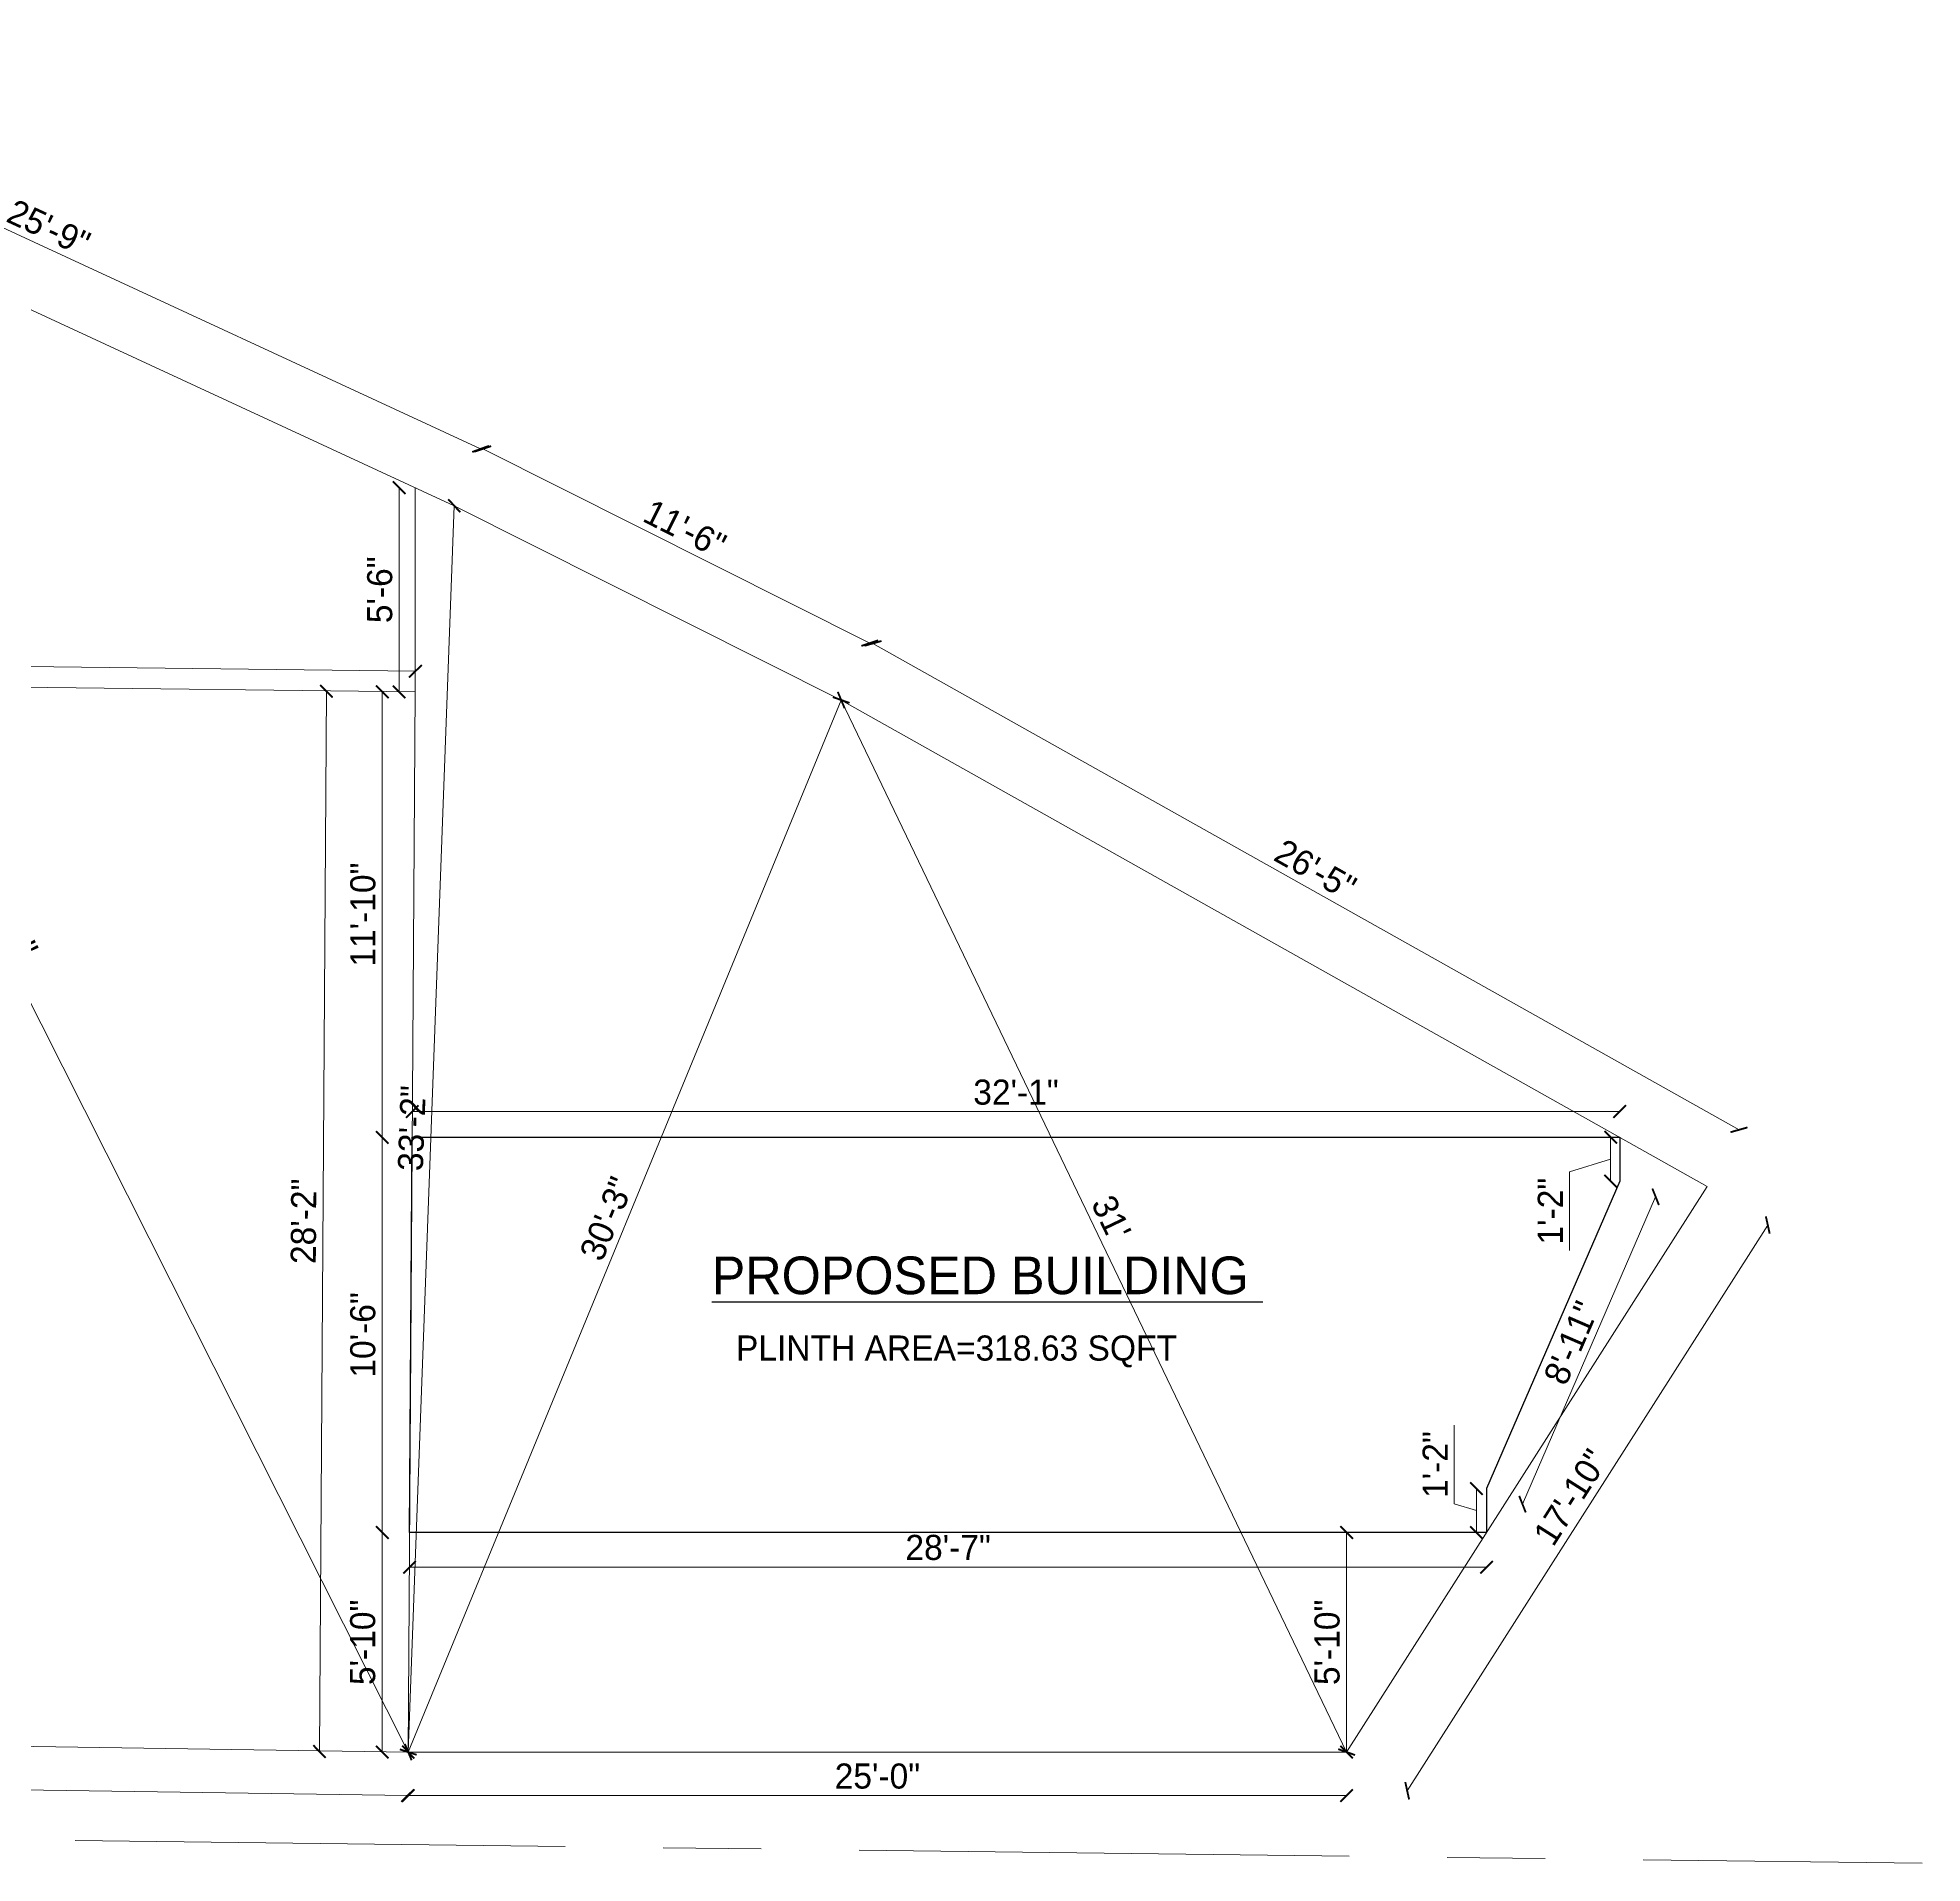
# Model space of a CAD drawing. Header units: inches. Extents: x 29905 to 48558, y -571 to 4919.
# Drawn here: x 42599 to 43200, y 1397 to 1979 of the extents above; entities that cross this region are included whole.
import ezdxf

# ---------------------------------------------------------------- set-up
doc = ezdxf.new("R2010")
doc.units = ezdxf.units.IN
doc.header["$LTSCALE"] = 5
doc.header["$MEASUREMENT"] = 0
doc.linetypes.add('CENTER', pattern=[2, 1.25, -0.25, 0.25, -0.25])
doc.layers.add('A-WALL', color=7, linetype='Continuous', lineweight=9)
doc.layers.add('DOOR', color=62, linetype='Continuous', lineweight=0)
doc.layers.add('DIM', color=5, linetype='Continuous')
doc.layers.add('TEXT', color=6, linetype='Continuous')
doc.styles.add('tt', font='stylu.ttf', dxfattribs={"height": 8})
doc.dimstyles.new('Copy(2) of STANDARD', dxfattribs={"dimtxt": 2, "dimasz": 4, "dimexe": 0, "dimexo": 0, "dimgap": 2, "dimtad": 1, "dimdec": 0, "dimzin": 0, "dimdsep": 46, "dimlunit": 3, "dimtxsty": 'tt', "dimblk": 'ARCHTICK', "dimcen": 0.0505, "dimse1": 1, "dimse2": 1, "dimclrd": 5, "dimclre": 5, "dimclrt": 7, "dimadec": 1, "dimazin": 0, "dimtm": 1e-09, "dimtfac": 1, "dimtdec": 0, "dimtofl": 0, "dimtmove": 1, "dimatfit": 3, "dimfxl": 1, "dimtolj": 2, "dimtzin": 0, "dimlwd": 13, "dimarcsym": 0})

# ---------------------------------------------------------------- blocks, each defined once
blk = doc.blocks.new('_ArchTick')
at = {"color": 0, "linetype": 'ByBlock', "const_width": 0.15}
blk.add_lwpolyline([(-0.5, -0.5), (0.5, 0.5)], dxfattribs=at)
blk = doc.blocks.new('*D1495')
at = {"layer": 'Defpoints', "color": 0, "ltscale": 5, "transparency": 16777216}
for p in [(42460, 1977.74), (42451.62, 1959.63, -58.17), (42732.1, 1829.78, -58.17)]:
    blk.add_point(p, dxfattribs=at)
at = {"layer": 'DIM', "color": 5, "lineweight": 13, "ltscale": 5, "transparency": 16777216}
blk.add_line((42740.48, 1847.89), (42460, 1977.74), dxfattribs=at)
at = {"layer": 'DIM', "color": 5, "lineweight": 13, "ltscale": 5, "transparency": 16777216, "xscale": 4, "yscale": 4, "zscale": 4}
for p, rotation in [((42460, 1977.74), 155.1576801813038), ((42740.48, 1847.89), 335.1576801813039)]:
    blk.add_blockref('_ArchTick', p, dxfattribs=dict(at, rotation=rotation))
at = {"layer": 'DIM', "color": 7, "ltscale": 5, "transparency": 16777216, "insert": (42602.83, 1918.41), "char_height": 8, "attachment_point": 5, "rotation": 335.15768, "style": 'tt'}
blk.add_mtext('\\A2;25\'-9"', dxfattribs=at)
blk = doc.blocks.new('*D1496')
at = {"layer": 'Defpoints', "color": 0, "ltscale": 5, "transparency": 16777216}
for p in [(42741.2, 1847.91), (42732.1, 1829.78, -58.17), (42855.46, 1767.85, -58.17)]:
    blk.add_point(p, dxfattribs=at)
at = {"layer": 'DIM', "color": 5, "lineweight": 13, "ltscale": 5, "transparency": 16777216}
blk.add_line((42864.56, 1785.98), (42741.2, 1847.91), dxfattribs=at)
at = {"layer": 'DIM', "color": 5, "lineweight": 13, "ltscale": 5, "transparency": 16777216, "xscale": 4, "yscale": 4, "zscale": 4}
for p, rotation in [((42741.2, 1847.91), 153.3431404319543), ((42864.56, 1785.98), 333.3431404319542)]:
    blk.add_blockref('_ArchTick', p, dxfattribs=dict(at, rotation=rotation))
at = {"layer": 'DIM', "color": 7, "ltscale": 5, "transparency": 16777216, "insert": (42805.64, 1822.44), "char_height": 8, "attachment_point": 5, "rotation": 333.34314, "style": 'tt'}
blk.add_mtext('\\A2;11\'-6"', dxfattribs=at)
blk = doc.blocks.new('*D1497')
at = {"layer": 'Defpoints', "color": 0, "ltscale": 5, "transparency": 16777216}
for p in [(42865.6, 1785.9), (42855.46, 1767.85, -58.17), (43131.55, 1612.78, -58.17)]:
    blk.add_point(p, dxfattribs=at)
at = {"layer": 'DIM', "color": 5, "lineweight": 13, "ltscale": 5, "transparency": 16777216}
blk.add_line((43141.69, 1630.83), (42865.6, 1785.9), dxfattribs=at)
at = {"layer": 'DIM', "color": 5, "lineweight": 13, "ltscale": 5, "transparency": 16777216, "xscale": 4, "yscale": 4, "zscale": 4}
for p, rotation in [((42865.6, 1785.9), 150.6791819765447), ((43141.69, 1630.83), 330.6791819765446)]:
    blk.add_blockref('_ArchTick', p, dxfattribs=dict(at, rotation=rotation))
at = {"layer": 'DIM', "color": 7, "ltscale": 5, "transparency": 16777216, "insert": (43006.67, 1713.75), "char_height": 8, "attachment_point": 5, "rotation": 330.67918, "style": 'tt'}
blk.add_mtext('\\A2;26\'-5"', dxfattribs=at)
blk = doc.blocks.new('*D1499')
at = {"layer": 'Defpoints', "color": 0, "ltscale": 5, "transparency": 16777216}
for p in [(42141.49, 1441.09, -58.17), (42717.43, 1432.45, -58.17), (42717.22, 1418.56)]:
    blk.add_point(p, dxfattribs=at)
at = {"layer": 'DIM', "color": 5, "lineweight": 13, "ltscale": 5, "transparency": 16777216}
blk.add_line((42141.28, 1427.2), (42717.22, 1418.56), dxfattribs=at)
at = {"layer": 'DIM', "color": 5, "lineweight": 13, "ltscale": 5, "transparency": 16777216, "xscale": 4, "yscale": 4, "zscale": 4}
for p, rotation in [((42141.28, 1427.2), 179.1401444559383), ((42717.22, 1418.56), 359.1401444559383)]:
    blk.add_blockref('_ArchTick', p, dxfattribs=dict(at, rotation=rotation))
at = {"layer": 'DIM', "color": 7, "ltscale": 5, "transparency": 16777216, "insert": (42429.34, 1429.06), "char_height": 8, "attachment_point": 5, "rotation": 359.14014, "style": 'tt'}
blk.add_mtext("\\A2;48'", dxfattribs=at)
blk = doc.blocks.new('*D1500')
at = {"layer": 'Defpoints', "color": 0, "ltscale": 5, "transparency": 16777216}
for p in [(42717.43, 1432.45, -58.17), (43016.6, 1432.45, -58.17), (43016.6, 1418.56)]:
    blk.add_point(p, dxfattribs=at)
at = {"layer": 'DIM', "color": 5, "lineweight": 13, "ltscale": 5, "transparency": 16777216}
blk.add_line((42717.43, 1418.56), (43016.6, 1418.56), dxfattribs=at)
at = {"layer": 'DIM', "color": 5, "lineweight": 13, "ltscale": 5, "transparency": 16777216, "xscale": 4, "yscale": 4, "zscale": 4, "rotation": 180}
blk.add_blockref('_ArchTick', (42717.43, 1418.56), dxfattribs=at)
at = {"layer": 'DIM', "color": 5, "lineweight": 13, "ltscale": 5, "transparency": 16777216, "xscale": 4, "yscale": 4, "zscale": 4}
blk.add_blockref('_ArchTick', (43016.6, 1418.56), dxfattribs=at)
at = {"layer": 'DIM', "color": 7, "ltscale": 5, "transparency": 16777216, "insert": (42867.01, 1424.76), "char_height": 8, "attachment_point": 5, "style": 'tt'}
blk.add_mtext('\\A2;25\'-0"', dxfattribs=at)
blk = doc.blocks.new('*D1501')
at = {"layer": 'Defpoints', "color": 0, "ltscale": 5, "transparency": 16777216}
for p in [(43131.55, 1612.78, -58.17), (43150.86, 1600.48), (43016.6, 1432.45, -58.17)]:
    blk.add_point(p, dxfattribs=at)
at = {"layer": 'DIM', "color": 5, "lineweight": 13, "ltscale": 5, "transparency": 16777216}
blk.add_line((43035.9, 1420.14), (43150.86, 1600.48), dxfattribs=at)
at = {"layer": 'DIM', "color": 5, "lineweight": 13, "ltscale": 5, "transparency": 16777216, "xscale": 4, "yscale": 4, "zscale": 4}
for p, rotation in [((43150.86, 1600.48), 57.48404716702264), ((43035.9, 1420.14), 237.4840471670226)]:
    blk.add_blockref('_ArchTick', p, dxfattribs=dict(at, rotation=rotation))
at = {"layer": 'DIM', "color": 7, "ltscale": 5, "transparency": 16777216, "insert": (43088.05, 1513.7), "char_height": 8, "attachment_point": 5, "rotation": 57.48405, "style": 'tt'}
blk.add_mtext('\\A2;17\'-10"', dxfattribs=at)
blk = doc.blocks.new('*D1536')
at = {"layer": 'Defpoints', "color": 0, "ltscale": 5, "transparency": 16777216}
for p in [(42341.24, 1781.52), (42341.16, 1774.94, -58.17), (42719.63, 1770.44, -58.17)]:
    blk.add_point(p, dxfattribs=at)
at = {"layer": 'DIM', "color": 5, "lineweight": 13, "ltscale": 5, "transparency": 16777216}
blk.add_line((42719.71, 1777.02), (42341.24, 1781.52), dxfattribs=at)
at = {"layer": 'DIM', "color": 5, "lineweight": 13, "ltscale": 5, "transparency": 16777216, "xscale": 4, "yscale": 4, "zscale": 4}
for p, rotation in [((42341.24, 1781.52), 179.3189926732725), ((42719.71, 1777.02), 359.3189926732724)]:
    blk.add_blockref('_ArchTick', p, dxfattribs=dict(at, rotation=rotation))
at = {"layer": 'DIM', "color": 7, "ltscale": 5, "transparency": 16777216, "insert": (42530.55, 1785.56), "char_height": 8, "attachment_point": 5, "rotation": 359.31899, "style": 'tt'}
blk.add_mtext('\\A2;31\'-7"', dxfattribs=at)
blk = doc.blocks.new('*D1539')
at = {"layer": 'Defpoints', "color": 0, "ltscale": 5, "transparency": 16777216}
for p in [(42714.55, 1835.55), (42719.63, 1835.55, -58.17), (42719.63, 1770.44, -58.17)]:
    blk.add_point(p, dxfattribs=at)
at = {"layer": 'DIM', "color": 5, "lineweight": 13, "ltscale": 5, "transparency": 16777216}
blk.add_line((42714.55, 1770.44), (42714.55, 1835.55), dxfattribs=at)
at = {"layer": 'DIM', "color": 5, "lineweight": 13, "ltscale": 5, "transparency": 16777216, "xscale": 4, "yscale": 4, "zscale": 4}
for p, rotation in [((42714.55, 1835.55), 90), ((42714.55, 1770.44), 270)]:
    blk.add_blockref('_ArchTick', p, dxfattribs=dict(at, rotation=rotation))
at = {"layer": 'DIM', "color": 7, "ltscale": 5, "transparency": 16777216, "insert": (42708.38, 1802.99), "char_height": 8, "attachment_point": 5, "rotation": 90, "style": 'tt'}
blk.add_mtext('\\A2;5\'-6"', dxfattribs=at)
blk = doc.blocks.new('*D1540')
at = {"layer": 'Defpoints', "color": 0, "ltscale": 5, "transparency": 16777216}
for p in [(42691.34, 1770.62), (42719.63, 1770.44, -58.17), (42717.43, 1432.45, -58.17)]:
    blk.add_point(p, dxfattribs=at)
at = {"layer": 'DIM', "color": 5, "lineweight": 13, "ltscale": 5, "transparency": 16777216}
blk.add_line((42689.13, 1432.63), (42691.34, 1770.62), dxfattribs=at)
at = {"layer": 'DIM', "color": 5, "lineweight": 13, "ltscale": 5, "transparency": 16777216, "xscale": 4, "yscale": 4, "zscale": 4}
for p, rotation in [((42691.34, 1770.62), 89.62590714723008), ((42689.13, 1432.63), 269.6259071472301)]:
    blk.add_blockref('_ArchTick', p, dxfattribs=dict(at, rotation=rotation))
at = {"layer": 'DIM', "color": 7, "ltscale": 5, "transparency": 16777216, "insert": (42684.1, 1601.67), "char_height": 8, "attachment_point": 5, "rotation": 89.62591, "style": 'tt'}
blk.add_mtext('\\A2;28\'-2"', dxfattribs=at)
blk = doc.blocks.new('*D1541')
at = {"layer": 'Defpoints', "color": 0, "ltscale": 5, "transparency": 16777216}
for p in [(42709.16, 1628.44), (42718.71, 1628.44, -58.17), (42717.88, 1502.44, -58.17)]:
    blk.add_point(p, dxfattribs=at)
at = {"layer": 'DIM', "color": 5, "lineweight": 13, "ltscale": 5, "transparency": 16777216}
blk.add_line((42709.16, 1502.44), (42709.16, 1628.44), dxfattribs=at)
at = {"layer": 'DIM', "color": 5, "lineweight": 13, "ltscale": 5, "transparency": 16777216, "xscale": 4, "yscale": 4, "zscale": 4}
for p, rotation in [((42709.16, 1628.44), 90), ((42709.16, 1502.44), 270)]:
    blk.add_blockref('_ArchTick', p, dxfattribs=dict(at, rotation=rotation))
at = {"layer": 'DIM', "color": 7, "ltscale": 5, "transparency": 16777216, "insert": (42702.98, 1565.44), "char_height": 8, "attachment_point": 5, "rotation": 90, "style": 'tt'}
blk.add_mtext('\\A2;10\'-6"', dxfattribs=at)
blk = doc.blocks.new('*D1542')
at = {"layer": 'Defpoints', "color": 0, "ltscale": 5, "transparency": 16777216}
for p in [(42717.88, 1502.44, -58.17), (42709.16, 1432.45), (42717.43, 1432.45, -58.17)]:
    blk.add_point(p, dxfattribs=at)
at = {"layer": 'DIM', "color": 5, "lineweight": 13, "ltscale": 5, "transparency": 16777216}
blk.add_line((42709.16, 1502.44), (42709.16, 1432.45), dxfattribs=at)
at = {"layer": 'DIM', "color": 5, "lineweight": 13, "ltscale": 5, "transparency": 16777216, "xscale": 4, "yscale": 4, "zscale": 4}
for p, rotation in [((42709.16, 1502.44), 90), ((42709.16, 1432.45), 270)]:
    blk.add_blockref('_ArchTick', p, dxfattribs=dict(at, rotation=rotation))
at = {"layer": 'DIM', "color": 7, "ltscale": 5, "transparency": 16777216, "insert": (42702.95, 1467.44), "char_height": 8, "attachment_point": 5, "rotation": 90, "style": 'tt'}
blk.add_mtext('\\A2;5\'-10"', dxfattribs=at)
blk = doc.blocks.new('*D1543')
at = {"layer": 'Defpoints', "color": 0, "ltscale": 5, "transparency": 16777216}
for p in [(42709.16, 1770.44), (42719.63, 1770.44, -58.17), (42718.71, 1628.44, -58.17)]:
    blk.add_point(p, dxfattribs=at)
at = {"layer": 'DIM', "color": 5, "lineweight": 13, "ltscale": 5, "transparency": 16777216}
blk.add_line((42709.16, 1628.44), (42709.16, 1770.44), dxfattribs=at)
at = {"layer": 'DIM', "color": 5, "lineweight": 13, "ltscale": 5, "transparency": 16777216, "xscale": 4, "yscale": 4, "zscale": 4}
for p, rotation in [((42709.16, 1770.44), 90), ((42709.16, 1628.44), 270)]:
    blk.add_blockref('_ArchTick', p, dxfattribs=dict(at, rotation=rotation))
at = {"layer": 'DIM', "color": 7, "ltscale": 5, "transparency": 16777216, "insert": (42703.01, 1699.44), "char_height": 8, "attachment_point": 5, "rotation": 90, "style": 'tt'}
blk.add_mtext('\\A2;11\'-10"', dxfattribs=at)
blk = doc.blocks.new('*D1544')
at = {"layer": 'Defpoints', "color": 0, "ltscale": 5, "transparency": 16777216}
for p in [(43103.67, 1636.65), (42718.71, 1628.44), (43103.67, 1628.44)]:
    blk.add_point(p, dxfattribs=at)
at = {"layer": 'DIM', "color": 5, "lineweight": 13, "ltscale": 5, "transparency": 16777216}
blk.add_line((42718.71, 1636.65), (43103.67, 1636.65), dxfattribs=at)
at = {"layer": 'DIM', "color": 5, "lineweight": 13, "ltscale": 5, "transparency": 16777216, "xscale": 4, "yscale": 4, "zscale": 4, "rotation": 180}
blk.add_blockref('_ArchTick', (42718.71, 1636.65), dxfattribs=at)
at = {"layer": 'DIM', "color": 5, "lineweight": 13, "ltscale": 5, "transparency": 16777216, "xscale": 4, "yscale": 4, "zscale": 4}
blk.add_blockref('_ArchTick', (43103.67, 1636.65), dxfattribs=at)
at = {"layer": 'DIM', "color": 7, "ltscale": 5, "transparency": 16777216, "insert": (42911.19, 1642.79), "char_height": 8, "attachment_point": 5, "style": 'tt'}
blk.add_mtext('\\A2;32\'-1"', dxfattribs=at)
blk = doc.blocks.new('*D1545')
at = {"layer": 'Defpoints', "color": 0, "ltscale": 5, "transparency": 16777216}
for p in [(43103.67, 1628.44), (43100.77, 1614.44), (43103.67, 1614.44)]:
    blk.add_point(p, dxfattribs=at)
at = {"layer": 'DIM', "color": 5, "lineweight": 13, "ltscale": 5, "transparency": 16777216}
for p, q in [((43100.77, 1628.44), (43100.77, 1614.44)), ((43100.77, 1621.44), (43087.61, 1617.45)), ((43087.61, 1617.45), (43087.61, 1592.35))]:
    blk.add_line(p, q, dxfattribs=at)
at = {"layer": 'DIM', "color": 5, "lineweight": 13, "ltscale": 5, "transparency": 16777216, "xscale": 4, "yscale": 4, "zscale": 4}
for p, rotation in [((43100.77, 1628.44), 90), ((43100.77, 1614.44), 270)]:
    blk.add_blockref('_ArchTick', p, dxfattribs=dict(at, rotation=rotation))
at = {"layer": 'DIM', "color": 7, "ltscale": 5, "transparency": 16777216, "insert": (43081.53, 1604.9), "char_height": 8, "attachment_point": 5, "rotation": 90, "style": 'tt'}
blk.add_mtext('\\A2;1\'-2"', dxfattribs=at)
blk = doc.blocks.new('*D1546')
at = {"layer": 'Defpoints', "color": 0, "ltscale": 5, "transparency": 16777216}
for p in [(43103.67, 1614.44), (43061.22, 1516.44), (43072.66, 1511.48)]:
    blk.add_point(p, dxfattribs=at)
at = {"layer": 'DIM', "color": 5, "lineweight": 13, "ltscale": 5, "transparency": 16777216}
blk.add_line((43115.11, 1609.48), (43072.66, 1511.48), dxfattribs=at)
at = {"layer": 'DIM', "color": 5, "lineweight": 13, "ltscale": 5, "transparency": 16777216, "xscale": 4, "yscale": 4, "zscale": 4}
for p, rotation in [((43115.11, 1609.48), 66.57772555762529), ((43072.66, 1511.48), 246.5777255576253)]:
    blk.add_blockref('_ArchTick', p, dxfattribs=dict(at, rotation=rotation))
at = {"layer": 'DIM', "color": 7, "ltscale": 5, "transparency": 16777216, "insert": (43088.25, 1562.92), "char_height": 8, "attachment_point": 5, "rotation": 66.57773, "style": 'tt'}
blk.add_mtext('\\A2;8\'-11"', dxfattribs=at)
blk = doc.blocks.new('*D1547')
at = {"layer": 'Defpoints', "color": 0, "ltscale": 5, "transparency": 16777216}
for p in [(43061.22, 1516.44), (43057.98, 1502.44), (43061.22, 1502.44)]:
    blk.add_point(p, dxfattribs=at)
at = {"layer": 'DIM', "color": 5, "lineweight": 13, "ltscale": 5, "transparency": 16777216}
for p, q in [((43050.9, 1511.56), (43050.9, 1536.67)), ((43057.98, 1516.44), (43057.98, 1502.44)), ((43057.98, 1509.44), (43050.9, 1511.56))]:
    blk.add_line(p, q, dxfattribs=at)
at = {"layer": 'DIM', "color": 5, "lineweight": 13, "ltscale": 5, "transparency": 16777216, "xscale": 4, "yscale": 4, "zscale": 4}
for p, rotation in [((43057.98, 1516.44), 90), ((43057.98, 1502.44), 270)]:
    blk.add_blockref('_ArchTick', p, dxfattribs=dict(at, rotation=rotation))
at = {"layer": 'DIM', "color": 7, "ltscale": 5, "transparency": 16777216, "insert": (43044.82, 1524.12), "char_height": 8, "attachment_point": 5, "rotation": 90, "style": 'tt'}
blk.add_mtext('\\A2;1\'-2"', dxfattribs=at)
blk = doc.blocks.new('*D1548')
at = {"layer": 'Defpoints', "color": 0, "ltscale": 5, "transparency": 16777216}
for p in [(42717.88, 1502.44), (43061.22, 1502.44), (42717.88, 1491.37)]:
    blk.add_point(p, dxfattribs=at)
at = {"layer": 'DIM', "color": 5, "lineweight": 13, "ltscale": 5, "transparency": 16777216}
blk.add_line((43061.22, 1491.37), (42717.88, 1491.37), dxfattribs=at)
at = {"layer": 'DIM', "color": 5, "lineweight": 13, "ltscale": 5, "transparency": 16777216, "xscale": 4, "yscale": 4, "zscale": 4, "rotation": 180}
blk.add_blockref('_ArchTick', (42717.88, 1491.37), dxfattribs=at)
at = {"layer": 'DIM', "color": 5, "lineweight": 13, "ltscale": 5, "transparency": 16777216, "xscale": 4, "yscale": 4, "zscale": 4}
blk.add_blockref('_ArchTick', (43061.22, 1491.37), dxfattribs=at)
at = {"layer": 'DIM', "color": 7, "ltscale": 5, "transparency": 16777216, "insert": (42889.55, 1497.65), "char_height": 8, "attachment_point": 5, "style": 'tt'}
blk.add_mtext('\\A2;28\'-7"', dxfattribs=at)
blk = doc.blocks.new('*D1549')
at = {"layer": 'Defpoints', "color": 0, "ltscale": 5, "transparency": 16777216}
for p in [(43016.6, 1502.44), (43016.6, 1502.44), (43016.6, 1432.45, -58.17)]:
    blk.add_point(p, dxfattribs=at)
at = {"layer": 'DIM', "color": 5, "lineweight": 13, "ltscale": 5, "transparency": 16777216}
blk.add_line((43016.6, 1432.45), (43016.6, 1502.44), dxfattribs=at)
at = {"layer": 'DIM', "color": 5, "lineweight": 13, "ltscale": 5, "transparency": 16777216, "xscale": 4, "yscale": 4, "zscale": 4}
for p, rotation in [((43016.6, 1502.44), 90), ((43016.6, 1432.45), 270)]:
    blk.add_blockref('_ArchTick', p, dxfattribs=dict(at, rotation=rotation))
at = {"layer": 'DIM', "color": 7, "ltscale": 5, "transparency": 16777216, "insert": (43010.4, 1467.44), "char_height": 8, "attachment_point": 5, "rotation": 90, "style": 'tt'}
blk.add_mtext('\\A2;5\'-10"', dxfattribs=at)
blk = doc.blocks.new('*D1550')
at = {"layer": 'Defpoints', "color": 0, "ltscale": 5, "transparency": 16777216}
for p in [(42451.62, 1959.63, -58.17), (42717.43, 1432.45, -58.17), (42717.43, 1432.45)]:
    blk.add_point(p, dxfattribs=at)
at = {"layer": 'DIM', "color": 5, "lineweight": 13, "ltscale": 5, "transparency": 16777216}
blk.add_line((42451.62, 1959.63), (42717.43, 1432.45), dxfattribs=at)
at = {"layer": 'DIM', "color": 5, "lineweight": 13, "ltscale": 5, "transparency": 16777216, "xscale": 4, "yscale": 4, "zscale": 4}
for p, rotation in [((42451.62, 1959.63), 116.757650524595), ((42717.43, 1432.45), 296.757650524595)]:
    blk.add_blockref('_ArchTick', p, dxfattribs=dict(at, rotation=rotation))
at = {"layer": 'DIM', "color": 7, "ltscale": 5, "transparency": 16777216, "insert": (42590.04, 1698.82), "char_height": 8, "attachment_point": 5, "rotation": 296.75765, "style": 'tt'}
blk.add_mtext('\\A2;49\'-2"', dxfattribs=at)
blk = doc.blocks.new('*D1551')
at = {"layer": 'Defpoints', "color": 0, "ltscale": 5, "transparency": 16777216}
for p in [(42855.46, 1767.85, -58.17), (42855.46, 1767.85), (42717.43, 1432.45)]:
    blk.add_point(p, dxfattribs=at)
at = {"layer": 'DIM', "color": 5, "lineweight": 13, "ltscale": 5, "transparency": 16777216}
blk.add_line((42717.43, 1432.45), (42855.46, 1767.85), dxfattribs=at)
at = {"layer": 'DIM', "color": 5, "lineweight": 13, "ltscale": 5, "transparency": 16777216, "xscale": 4, "yscale": 4, "zscale": 4}
for p, rotation in [((42855.46, 1767.85), 67.63045280318387), ((42717.43, 1432.45), 247.6304528031839)]:
    blk.add_blockref('_ArchTick', p, dxfattribs=dict(at, rotation=rotation))
at = {"layer": 'DIM', "color": 7, "ltscale": 5, "transparency": 16777216, "insert": (42780.74, 1602.5), "char_height": 8, "attachment_point": 5, "rotation": 67.63045, "style": 'tt'}
blk.add_mtext('\\A2;30\'-3"', dxfattribs=at)
blk = doc.blocks.new('*D1552')
at = {"layer": 'Defpoints', "color": 0, "ltscale": 5, "transparency": 16777216}
for p in [(42855.46, 1767.85), (43016.6, 1432.45), (43016.6, 1432.45)]:
    blk.add_point(p, dxfattribs=at)
at = {"layer": 'DIM', "color": 5, "lineweight": 13, "ltscale": 5, "transparency": 16777216}
blk.add_line((42855.46, 1767.85), (43016.6, 1432.45), dxfattribs=at)
at = {"layer": 'DIM', "color": 5, "lineweight": 13, "ltscale": 5, "transparency": 16777216, "xscale": 4, "yscale": 4, "zscale": 4}
for p, rotation in [((42855.46, 1767.85), 115.661332565783), ((43016.6, 1432.45), 295.661332565783)]:
    blk.add_blockref('_ArchTick', p, dxfattribs=dict(at, rotation=rotation))
at = {"layer": 'DIM', "color": 7, "ltscale": 5, "transparency": 16777216, "insert": (42941.57, 1602.81), "char_height": 8, "attachment_point": 5, "rotation": 295.66133, "style": 'tt'}
blk.add_mtext("\\A2;31'", dxfattribs=at)
blk = doc.blocks.new('*D1553')
at = {"layer": 'Defpoints', "color": 0, "ltscale": 5, "transparency": 16777216}
for p in [(42732.1, 1829.78, -58.17), (42717.43, 1432.45), (42717.43, 1432.45)]:
    blk.add_point(p, dxfattribs=at)
at = {"layer": 'DIM', "color": 5, "lineweight": 13, "ltscale": 5, "transparency": 16777216}
blk.add_line((42732.1, 1829.78), (42717.43, 1432.45), dxfattribs=at)
at = {"layer": 'DIM', "color": 5, "lineweight": 13, "ltscale": 5, "transparency": 16777216, "xscale": 4, "yscale": 4, "zscale": 4}
for p, rotation in [((42732.1, 1829.78), 87.88570645799584), ((42717.43, 1432.45), 267.8857064579958)]:
    blk.add_blockref('_ArchTick', p, dxfattribs=dict(at, rotation=rotation))
at = {"layer": 'DIM', "color": 7, "ltscale": 5, "transparency": 16777216, "insert": (42718.62, 1631.34), "char_height": 8, "attachment_point": 5, "rotation": 87.88571, "style": 'tt'}
blk.add_mtext('\\A2;33\'-2"', dxfattribs=at)

msp = doc.modelspace()

# ---------------------------------------------------------------- linework, layer by layer
at = {"layer": 'A-WALL', "ltscale": 5}
msp.add_line((42719.63, 1770.44, -58.17), (42719.63, 1835.55, -58.17), dxfattribs=at)
at = {"layer": 'A-WALL', "linetype": 'CENTER', "ltscale": 25}
msp.add_line((41861.25, 1413.49), (43200.13, 1397), dxfattribs=at)
at = {"layer": 'A-WALL', "ltscale": 5, "elevation": -58.17}
msp.add_lwpolyline([(42451.62, 1959.63), (42141.49, 1441.09), (42717.43, 1432.45), (43016.6, 1432.45), (43131.55, 1612.78), (42855.46, 1767.85), (42732.1, 1829.78)], close=True, dxfattribs=at)
at = {"layer": 'DIM', "ltscale": 5}
msp.add_lwpolyline([(42718.71, 1628.44), (43103.67, 1628.44), (43103.67, 1614.44), (43061.22, 1516.44), (43061.22, 1502.44), (42717.88, 1502.44)], close=True, dxfattribs=at)
at = {"layer": 'DOOR', "lineweight": 13, "elevation": -58.17}
msp.add_lwpolyline([(42141.49, 1441.09), (42717.43, 1432.45), (42719.63, 1770.44), (42341.16, 1774.94)], close=True, dxfattribs=at)

# ---------------------------------------------------------------- texts
at = {"layer": 'TEXT', "linetype": 'ByBlock', "style": 'tt'}
msp.add_text('%%UPROPOSED BUILDING ', height=12, dxfattribs=at).set_placement((42814.18, 1578.43, -58.17))
at = {"layer": 'TEXT', "lineweight": 70, "style": 'tt'}
msp.add_text('PLINTH AREA=318.63 SQFT', height=8, dxfattribs=at).set_placement((42821.91, 1557.26, -58.17))

# ---------------------------------------------------------------- dimensions: what is measured, and where the dimension line sits
at = {"layer": 'DIM', "ltscale": 5}
for p1, p2, distance, picture, middle in [((42732.1, 1829.78, -58.17), (42451.62, 1959.63, -58.17), -19.95, '*D1495', (42602.83, 1918.41)), ((42451.62, 1959.63, -58.17), (42717.43, 1432.45, -58.17), 0, '*D1550', (42590.04, 1698.82)), ((42855.46, 1767.85, -58.17), (42732.1, 1829.78, -58.17), -20.29, '*D1496', (42805.64, 1822.44)), ((42732.1, 1829.78, -58.17), (42717.43, 1432.45), 0, '*D1553', (42718.62, 1631.34)), ((42719.6336, 1770.4401, -58.169), (42341.1582, 1774.9388, -58.169), -6.5839, '*D1536', (42530.5489, 1785.5594)), ((43131.55, 1612.78, -58.17), (42855.46, 1767.85, -58.17), -20.7, '*D1497', (43006.67, 1713.75)), ((42717.43, 1432.45, -58.17), (42719.63, 1770.44, -58.17), 28.3, '*D1540', (42684.1, 1601.67)), ((42717.43, 1432.45), (42855.46, 1767.85, -58.17), 0, '*D1551', (42780.74, 1602.5)), ((42855.46, 1767.85), (43016.6, 1432.45), 0, '*D1552', (42941.57, 1602.81)), ((43016.6, 1432.45, -58.17), (43131.55, 1612.78, -58.17), -22.89, '*D1501', (43088.05, 1513.7)), ((43103.67, 1614.44), (43061.22, 1516.44), 12.47, '*D1546', (43088.25, 1562.92)), ((42141.49, 1441.09, -58.17), (42717.43, 1432.45, -58.17), -13.89, '*D1499', (42429.34, 1429.06))]:
    dim = msp.add_aligned_dim(p1=p1, p2=p2, distance=distance, dimstyle='Copy(2) of STANDARD', dxfattribs=at)
    dim.commit()
    dim.dimension.update_dxf_attribs({"geometry": picture, "text_midpoint": middle})
dim = msp.add_linear_dim(base=(42714.55, 1835.55), p1=(42719.63, 1770.44, -58.17), p2=(42719.63, 1835.55, -58.17), angle=90, text='5\'-6"', dimstyle='Copy(2) of STANDARD', dxfattribs=at)
dim.commit()
dim.dimension.update_dxf_attribs({"geometry": '*D1539', "text_midpoint": (42708.38, 1802.99)})
for base, p1, p2, picture, middle in [((42709.16, 1770.44), (42718.71, 1628.44, -58.17), (42719.63, 1770.44, -58.17), '*D1543', (42703.01, 1699.44)), ((42709.16, 1628.44), (42717.88, 1502.44, -58.17), (42718.71, 1628.44, -58.17), '*D1541', (42702.98, 1565.44)), ((43057.98, 1502.44), (43061.22, 1516.44), (43061.22, 1502.44), '*D1547', (43044.82, 1513.56)), ((42709.16, 1432.45), (42717.88, 1502.44, -58.17), (42717.43, 1432.45, -58.17), '*D1542', (42702.95, 1467.44)), ((43016.6, 1502.44), (43016.6, 1432.45, -58.17), (43016.6, 1502.44), '*D1549', (43010.4, 1467.44))]:
    dim = msp.add_linear_dim(base=base, p1=p1, p2=p2, angle=90, dimstyle='Copy(2) of STANDARD', dxfattribs=at)
    dim.commit()
    dim.dimension.update_dxf_attribs({"geometry": picture, "text_midpoint": middle})
for base, p1, p2, picture, middle in [((43103.67, 1636.65), (42718.71, 1628.44), (43103.67, 1628.44), '*D1544', (42911.19, 1642.79)), ((42717.88, 1491.37), (43061.22, 1502.44), (42717.88, 1502.44), '*D1548', (42889.55, 1497.65))]:
    dim = msp.add_linear_dim(base=base, p1=p1, p2=p2, dimstyle='Copy(2) of STANDARD', dxfattribs=at)
    dim.commit()
    dim.dimension.update_dxf_attribs({"geometry": picture, "text_midpoint": middle})
dim = msp.add_linear_dim(base=(43100.77, 1614.44), p1=(43103.67, 1628.44), p2=(43103.67, 1614.44), angle=90, dimstyle='Copy(2) of STANDARD', dxfattribs=at)
dim.commit()
dim.dimension.update_dxf_attribs({"geometry": '*D1545', "text_midpoint": (43087.61, 1615.45), "dimtype": 160})
dim = msp.add_linear_dim(base=(43016.6, 1418.56), p1=(42717.43, 1432.45, -58.17), p2=(43016.6, 1432.45, -58.17), text='25\'-0"', dimstyle='Copy(2) of STANDARD', dxfattribs=at)
dim.commit()
dim.dimension.update_dxf_attribs({"geometry": '*D1500', "text_midpoint": (42867.01, 1424.76)})

doc.saveas('drawing.dxf')
